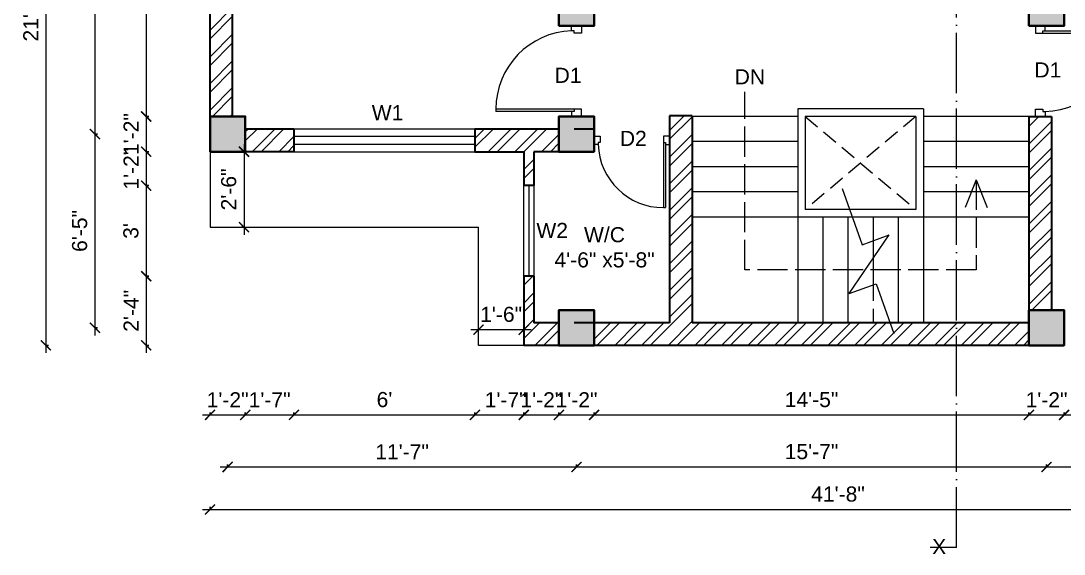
# Model space of a CAD drawing. Header units: inches. Extents: x -12071822 to 12321209, y -1222525 to 1319227.
# Drawn here: x 117102.1 to 117517.1, y 45773.2 to 45985.2 of the extents above; entities that cross this region are included whole.
import ezdxf

# ---------------------------------------------------------------- set-up
doc = ezdxf.new("R2010")
doc.units = ezdxf.units.IN
doc.header["$MEASUREMENT"] = 0
doc.header["$PDMODE"] = 35
for name, pattern in [('ACAD_ISO02W100', [15, 12, -3]), ('ACAD_ISO04W100', [30, 24, -3, 0, -3]), ('DASHED', [19.05, 12.7, -6.35])]:
    doc.linetypes.add(name, pattern=pattern)
for name, color, linetype, lineweight in [('Column', 181, 'Continuous', 40), ('Dimension', 130, 'Continuous', 9), ('Hatch', 9, 'Continuous', 9), ('Hidden', 254, 'ACAD_ISO02W100', 15), ('SECTION', 7, 'ACAD_ISO04W100', 18), ('Stairs', 61, 'Continuous', 18), ('TEXT', 255, 'Continuous', 35), ('Walls', 11, 'Continuous', 35), ('Windows', 151, 'Continuous', 15)]:
    doc.layers.add(name, color=color, linetype=linetype, lineweight=lineweight)
doc.styles.get("Standard").update_dxf_attribs({"font": 'arial.ttf'})
doc.dimstyles.get("Standard").update_dxf_attribs({"dimtxt": 6, "dimasz": 4, "dimexe": 0, "dimexo": 6, "dimgap": 3, "dimtad": 1, "dimdec": 0, "dimzin": 0, "dimdsep": 46, "dimlunit": 4, "dimtxsty": 'Standard', "dimblk": 'ARCHTICK', "dimcen": 0.09, "dimdle": 3, "dimclrd": 256, "dimadec": 0, "dimazin": 0, "dimtfac": 1, "dimtdec": 0, "dimtofl": 0, "dimtmove": 0, "dimatfit": 3, "dimfxl": 1, "dimfxlon": 1, "dimtolj": 1, "dimtzin": 0, "dimlwd": -1, "dimarcsym": 0})
pattern_1 = [(45, (-5410.089, 7302.959), (-5.30330086, 5.30330086), []), (45, (-5406.5535, 7302.959), (-5.30330086, 5.30330086), [])]

# ---------------------------------------------------------------- blocks, each defined once
blk = doc.blocks.new('colm')
at = {"layer": 'Hatch'}
h = blk.add_hatch(color=256, dxfattribs=at)
h.dxf.hatch_style = 1
h.paths.add_polyline_path([(66705.71, 8319.73), (66705.71, 8307.73), (66717.71, 8307.73), (66717.71, 8319.73)])
at = {"layer": 'Column'}
blk.add_lwpolyline([(66705.71, 8307.73), (66717.71, 8307.73), (66717.71, 8319.73), (66705.71, 8319.73)], close=True, dxfattribs=at)
blk = doc.blocks.new('GFFGS')
at = {"layer": 'Windows'}
for p, q in [((97915.22, 19628.63), (97915.22, 19658.74)), ((97916.19, 19658.74), (97915.22, 19658.74)), ((97916.19, 19627.65), (97916.19, 19658.77)), ((97915.22, 19628.63), (97913.27, 19628.63)), ((97913.27, 19628.63), (97913.27, 19624.73)), ((97915.22, 19627.65), (97915.22, 19628.63)), ((97916.19, 19627.65), (97915.22, 19627.65)), ((97916.19, 19624.73), (97916.19, 19627.65)), ((97946.35, 19624.73), (97946.35, 19627.65)), ((97946.35, 19627.65), (97947.32, 19627.65)), ((97947.32, 19627.65), (97947.32, 19628.63)), ((97947.32, 19628.63), (97949.27, 19628.63)), ((97949.27, 19628.63), (97949.27, 19624.73)), ((97913.27, 19624.73), (97916.19, 19624.73)), ((97949.27, 19624.73), (97946.35, 19624.73))]:
    blk.add_line(p, q, dxfattribs=at)
blk.add_arc((97916.25, 19627.66), 31.08, 1.7801, 90.1235, dxfattribs=at)
blk = doc.blocks.new('_ArchTick')
at = {"color": 0, "linetype": 'ByBlock', "const_width": 0.15}
blk.add_lwpolyline([(-0.5, -0.5), (0.5, 0.5)], dxfattribs=at)
blk = doc.blocks.new('*D1981')
at = {"layer": 'Defpoints', "color": 0, "transparency": 16777216}
for p in [(117177.31, 46094.66), (117151.91, 45947.16), (117177.31, 45947.16)]:
    blk.add_point(p, dxfattribs=at)
at = {"layer": 'Dimension', "transparency": 16777216}
blk.add_line((117151.91, 46097.66), (117151.91, 45944.16), dxfattribs=at)
at = {"layer": 'Dimension', "color": 0, "lineweight": -2, "transparency": 16777216}
for p, q in [((117152.91, 46094.66), (117151.91, 46094.66)), ((117152.91, 45947.16), (117151.91, 45947.16))]:
    blk.add_line(p, q, dxfattribs=at)
at = {"layer": 'Dimension', "transparency": 16777216, "xscale": 4, "yscale": 4, "zscale": 4}
for p, rotation in [((117151.91, 46094.66), 90), ((117151.91, 45947.16), 270)]:
    blk.add_blockref('_ArchTick', p, dxfattribs=dict(at, rotation=rotation))
at = {"layer": 'Dimension', "color": 0, "lineweight": -2, "transparency": 16777216, "insert": (117145.85, 46020.91), "char_height": 6, "attachment_point": 5, "rotation": 90}
blk.add_mtext('\\A1;12\'-3"', dxfattribs=at)
blk = doc.blocks.new('*D1982')
at = {"layer": 'Defpoints', "color": 0, "transparency": 16777216}
for p in [(117177.31, 45947.16), (117151.91, 45933.16), (117177.31, 45933.16)]:
    blk.add_point(p, dxfattribs=at)
at = {"layer": 'Dimension', "transparency": 16777216}
blk.add_line((117151.91, 45950.16), (117151.91, 45930.16), dxfattribs=at)
at = {"layer": 'Dimension', "color": 0, "lineweight": -2, "transparency": 16777216}
for p, q in [((117152.91, 45947.16), (117151.91, 45947.16)), ((117152.91, 45933.16), (117151.91, 45933.16))]:
    blk.add_line(p, q, dxfattribs=at)
at = {"layer": 'Dimension', "transparency": 16777216, "xscale": 4, "yscale": 4, "zscale": 4}
for p, rotation in [((117151.91, 45947.16), 90), ((117151.91, 45933.16), 270)]:
    blk.add_blockref('_ArchTick', p, dxfattribs=dict(at, rotation=rotation))
at = {"layer": 'Dimension', "color": 0, "lineweight": -2, "transparency": 16777216, "insert": (117145.9, 45940.16), "char_height": 6, "attachment_point": 5, "rotation": 90}
blk.add_mtext('\\A1;1\'-2"', dxfattribs=at)
blk = doc.blocks.new('*D1983')
at = {"layer": 'Defpoints', "color": 0, "transparency": 16777216}
for p in [(117177.31, 45933.16), (117151.91, 45919.66), (117302.13, 45919.66)]:
    blk.add_point(p, dxfattribs=at)
at = {"layer": 'Dimension', "transparency": 16777216}
blk.add_line((117151.91, 45936.16), (117151.91, 45916.66), dxfattribs=at)
at = {"layer": 'Dimension', "color": 0, "lineweight": -2, "transparency": 16777216}
for p, q in [((117152.91, 45933.16), (117151.91, 45933.16)), ((117152.91, 45919.66), (117151.91, 45919.66))]:
    blk.add_line(p, q, dxfattribs=at)
at = {"layer": 'Dimension', "transparency": 16777216, "xscale": 4, "yscale": 4, "zscale": 4}
for p, rotation in [((117151.91, 45933.16), 90), ((117151.91, 45919.66), 270)]:
    blk.add_blockref('_ArchTick', p, dxfattribs=dict(at, rotation=rotation))
at = {"layer": 'Dimension', "color": 0, "lineweight": -2, "transparency": 16777216, "insert": (117145.9, 45926.41), "char_height": 6, "attachment_point": 5, "rotation": 90}
blk.add_mtext('\\A1;1\'-2"', dxfattribs=at)
blk = doc.blocks.new('*D1984')
at = {"layer": 'Defpoints', "color": 0, "transparency": 16777216}
for p in [(117302.13, 45919.66), (117151.91, 45883.66), (117302.13, 45883.66)]:
    blk.add_point(p, dxfattribs=at)
at = {"layer": 'Dimension', "transparency": 16777216}
blk.add_line((117151.91, 45922.66), (117151.91, 45880.66), dxfattribs=at)
at = {"layer": 'Dimension', "color": 0, "lineweight": -2, "transparency": 16777216}
for p, q in [((117152.91, 45919.66), (117151.91, 45919.66)), ((117152.91, 45883.66), (117151.91, 45883.66))]:
    blk.add_line(p, q, dxfattribs=at)
at = {"layer": 'Dimension', "transparency": 16777216, "xscale": 4, "yscale": 4, "zscale": 4}
for p, rotation in [((117151.91, 45919.66), 90), ((117151.91, 45883.66), 270)]:
    blk.add_blockref('_ArchTick', p, dxfattribs=dict(at, rotation=rotation))
at = {"layer": 'Dimension', "color": 0, "lineweight": -2, "transparency": 16777216, "insert": (117145.85, 45901.66), "char_height": 6, "attachment_point": 5, "rotation": 90}
blk.add_mtext("\\A1;3'", dxfattribs=at)
blk = doc.blocks.new('*D1985')
at = {"layer": 'Defpoints', "color": 0, "transparency": 16777216}
for p in [(117302.13, 45883.66), (117151.91, 45856.16), (117302.13, 45856.16)]:
    blk.add_point(p, dxfattribs=at)
at = {"layer": 'Dimension', "transparency": 16777216}
blk.add_line((117151.91, 45886.66), (117151.91, 45853.16), dxfattribs=at)
at = {"layer": 'Dimension', "color": 0, "lineweight": -2, "transparency": 16777216}
for p, q in [((117152.91, 45883.66), (117151.91, 45883.66)), ((117152.91, 45856.16), (117151.91, 45856.16))]:
    blk.add_line(p, q, dxfattribs=at)
at = {"layer": 'Dimension', "transparency": 16777216, "xscale": 4, "yscale": 4, "zscale": 4}
for p, rotation in [((117151.91, 45883.66), 90), ((117151.91, 45856.16), 270)]:
    blk.add_blockref('_ArchTick', p, dxfattribs=dict(at, rotation=rotation))
at = {"layer": 'Dimension', "color": 0, "lineweight": -2, "transparency": 16777216, "insert": (117145.9, 45869.91), "char_height": 6, "attachment_point": 5, "rotation": 90}
blk.add_mtext('\\A1;2\'-4"', dxfattribs=at)
blk = doc.blocks.new('*D1986')
at = {"layer": 'Defpoints', "color": 0, "transparency": 16777216}
for p in [(117177.31, 46101.66), (117131.51, 45940.16), (117177.31, 45940.16)]:
    blk.add_point(p, dxfattribs=at)
at = {"layer": 'Dimension', "transparency": 16777216}
blk.add_line((117131.51, 46104.66), (117131.51, 45937.16), dxfattribs=at)
at = {"layer": 'Dimension', "color": 0, "lineweight": -2, "transparency": 16777216}
for p, q in [((117132.51, 46101.66), (117131.51, 46101.66)), ((117132.51, 45940.16), (117131.51, 45940.16))]:
    blk.add_line(p, q, dxfattribs=at)
at = {"layer": 'Dimension', "transparency": 16777216, "xscale": 4, "yscale": 4, "zscale": 4}
for p, rotation in [((117131.51, 46101.66), 90), ((117131.51, 45940.16), 270)]:
    blk.add_blockref('_ArchTick', p, dxfattribs=dict(at, rotation=rotation))
at = {"layer": 'Dimension', "color": 0, "lineweight": -2, "transparency": 16777216, "insert": (117125.45, 46020.91), "char_height": 6, "attachment_point": 5, "rotation": 90}
blk.add_mtext('\\A1;13\'-5"', dxfattribs=at)
blk = doc.blocks.new('*D1987')
at = {"layer": 'Defpoints', "color": 0, "transparency": 16777216}
for p in [(117177.31, 45940.16), (117131.51, 45863.16), (117316.13, 45863.16)]:
    blk.add_point(p, dxfattribs=at)
at = {"layer": 'Dimension', "transparency": 16777216}
blk.add_line((117131.51, 45943.16), (117131.51, 45860.16), dxfattribs=at)
at = {"layer": 'Dimension', "color": 0, "lineweight": -2, "transparency": 16777216}
for p, q in [((117132.51, 45940.16), (117131.51, 45940.16)), ((117132.51, 45863.16), (117131.51, 45863.16))]:
    blk.add_line(p, q, dxfattribs=at)
at = {"layer": 'Dimension', "transparency": 16777216, "xscale": 4, "yscale": 4, "zscale": 4}
for p, rotation in [((117131.51, 45940.16), 90), ((117131.51, 45863.16), 270)]:
    blk.add_blockref('_ArchTick', p, dxfattribs=dict(at, rotation=rotation))
at = {"layer": 'Dimension', "color": 0, "lineweight": -2, "transparency": 16777216, "insert": (117125.45, 45901.66), "char_height": 6, "attachment_point": 5, "rotation": 90}
blk.add_mtext('\\A1;6\'-5"', dxfattribs=at)
blk = doc.blocks.new('*D1863')
at = {"layer": 'Defpoints', "color": 0, "transparency": 16777216}
for p in [(117177.31, 46108.66), (117112, 45856.16), (117302.13, 45856.16)]:
    blk.add_point(p, dxfattribs=at)
at = {"layer": 'Dimension', "transparency": 16777216}
blk.add_line((117112, 46111.66), (117112, 45853.16), dxfattribs=at)
at = {"layer": 'Dimension', "color": 0, "lineweight": -2, "transparency": 16777216}
for p, q in [((117113, 46108.66), (117112, 46108.66)), ((117113, 45856.16), (117112, 45856.16))]:
    blk.add_line(p, q, dxfattribs=at)
at = {"layer": 'Dimension', "transparency": 16777216, "xscale": 4, "yscale": 4, "zscale": 4}
for p, rotation in [((117112, 46108.66), 90), ((117112, 45856.16), 270)]:
    blk.add_blockref('_ArchTick', p, dxfattribs=dict(at, rotation=rotation))
at = {"layer": 'Dimension', "color": 0, "lineweight": -2, "transparency": 16777216, "insert": (117105.99, 45982.41), "char_height": 6, "attachment_point": 5, "rotation": 90}
blk.add_mtext("\\A1;21'", dxfattribs=at)
blk = doc.blocks.new('*D1864')
at = {"layer": 'Defpoints', "color": 0, "transparency": 16777216}
for p in [(117177.31, 45933.16), (117191.31, 45933.16), (117191.31, 45828.53)]:
    blk.add_point(p, dxfattribs=at)
at = {"layer": 'Dimension', "color": 0, "lineweight": -2, "transparency": 16777216}
for p, q in [((117177.31, 45829.53), (117177.31, 45828.53)), ((117191.31, 45829.53), (117191.31, 45828.53))]:
    blk.add_line(p, q, dxfattribs=at)
at = {"layer": 'Dimension', "transparency": 16777216}
blk.add_line((117174.31, 45828.53), (117194.31, 45828.53), dxfattribs=at)
at = {"layer": 'Dimension', "transparency": 16777216, "xscale": 4, "yscale": 4, "zscale": 4, "rotation": 180}
blk.add_blockref('_ArchTick', (117177.31, 45828.53), dxfattribs=at)
at = {"layer": 'Dimension', "transparency": 16777216, "xscale": 4, "yscale": 4, "zscale": 4}
blk.add_blockref('_ArchTick', (117191.31, 45828.53), dxfattribs=at)
at = {"layer": 'Dimension', "color": 0, "lineweight": -2, "transparency": 16777216, "insert": (117184.31, 45834.54), "char_height": 6, "attachment_point": 5}
blk.add_mtext('\\A1;1\'-2"', dxfattribs=at)
blk = doc.blocks.new('*D1988')
at = {"layer": 'Defpoints', "color": 0, "transparency": 16777216}
for p in [(117282.72, 45933.16), (117302.13, 45856.16), (117302.13, 45828.53)]:
    blk.add_point(p, dxfattribs=at)
at = {"layer": 'Dimension', "color": 0, "lineweight": -2, "transparency": 16777216}
for p, q in [((117282.72, 45829.53), (117282.72, 45828.53)), ((117302.13, 45829.53), (117302.13, 45828.53))]:
    blk.add_line(p, q, dxfattribs=at)
at = {"layer": 'Dimension', "transparency": 16777216}
blk.add_line((117279.72, 45828.53), (117305.13, 45828.53), dxfattribs=at)
at = {"layer": 'Dimension', "transparency": 16777216, "xscale": 4, "yscale": 4, "zscale": 4, "rotation": 180}
blk.add_blockref('_ArchTick', (117282.72, 45828.53), dxfattribs=at)
at = {"layer": 'Dimension', "transparency": 16777216, "xscale": 4, "yscale": 4, "zscale": 4}
blk.add_blockref('_ArchTick', (117302.13, 45828.53), dxfattribs=at)
at = {"layer": 'Dimension', "color": 0, "lineweight": -2, "transparency": 16777216, "insert": (117294.93, 45834.54), "char_height": 6, "attachment_point": 5}
blk.add_mtext('\\A1;1\'-7"', dxfattribs=at)
blk = doc.blocks.new('*D1989')
at = {"layer": 'Defpoints', "color": 0, "transparency": 16777216}
for p in [(117302.13, 45856.16), (117316.13, 45856.16), (117316.13, 45828.53)]:
    blk.add_point(p, dxfattribs=at)
at = {"layer": 'Dimension', "color": 0, "lineweight": -2, "transparency": 16777216}
for p, q in [((117302.13, 45829.53), (117302.13, 45828.53)), ((117316.13, 45829.53), (117316.13, 45828.53))]:
    blk.add_line(p, q, dxfattribs=at)
at = {"layer": 'Dimension', "transparency": 16777216}
blk.add_line((117299.13, 45828.53), (117319.13, 45828.53), dxfattribs=at)
at = {"layer": 'Dimension', "transparency": 16777216, "xscale": 4, "yscale": 4, "zscale": 4, "rotation": 180}
blk.add_blockref('_ArchTick', (117302.13, 45828.53), dxfattribs=at)
at = {"layer": 'Dimension', "transparency": 16777216, "xscale": 4, "yscale": 4, "zscale": 4}
blk.add_blockref('_ArchTick', (117316.13, 45828.53), dxfattribs=at)
at = {"layer": 'Dimension', "color": 0, "lineweight": -2, "transparency": 16777216, "insert": (117309.13, 45834.54), "char_height": 6, "attachment_point": 5}
blk.add_mtext('\\A1;1\'-2"', dxfattribs=at)
blk = doc.blocks.new('*D1990')
at = {"layer": 'Defpoints', "color": 0, "transparency": 16777216}
for p in [(117316.13, 45856.16), (117330.13, 45856.16), (117330.13, 45828.53)]:
    blk.add_point(p, dxfattribs=at)
at = {"layer": 'Dimension', "color": 0, "lineweight": -2, "transparency": 16777216}
for p, q in [((117316.13, 45829.53), (117316.13, 45828.53)), ((117330.13, 45829.53), (117330.13, 45828.53))]:
    blk.add_line(p, q, dxfattribs=at)
at = {"layer": 'Dimension', "transparency": 16777216}
blk.add_line((117313.13, 45828.53), (117333.13, 45828.53), dxfattribs=at)
at = {"layer": 'Dimension', "transparency": 16777216, "xscale": 4, "yscale": 4, "zscale": 4, "rotation": 180}
blk.add_blockref('_ArchTick', (117316.13, 45828.53), dxfattribs=at)
at = {"layer": 'Dimension', "transparency": 16777216, "xscale": 4, "yscale": 4, "zscale": 4}
blk.add_blockref('_ArchTick', (117330.13, 45828.53), dxfattribs=at)
at = {"layer": 'Dimension', "color": 0, "lineweight": -2, "transparency": 16777216, "insert": (117323.13, 45834.54), "char_height": 6, "attachment_point": 5}
blk.add_mtext('\\A1;1\'-2"', dxfattribs=at)
blk = doc.blocks.new('*D1991')
at = {"layer": 'Defpoints', "color": 0, "transparency": 16777216}
for p in [(117503.13, 45856.16), (117517.13, 45856.16), (117517.13, 45828.53)]:
    blk.add_point(p, dxfattribs=at)
at = {"layer": 'Dimension', "color": 0, "lineweight": -2, "transparency": 16777216}
for p, q in [((117503.13, 45829.53), (117503.13, 45828.53)), ((117517.13, 45829.53), (117517.13, 45828.53))]:
    blk.add_line(p, q, dxfattribs=at)
at = {"layer": 'Dimension', "transparency": 16777216}
blk.add_line((117500.13, 45828.53), (117520.13, 45828.53), dxfattribs=at)
at = {"layer": 'Dimension', "transparency": 16777216, "xscale": 4, "yscale": 4, "zscale": 4, "rotation": 180}
blk.add_blockref('_ArchTick', (117503.13, 45828.53), dxfattribs=at)
at = {"layer": 'Dimension', "transparency": 16777216, "xscale": 4, "yscale": 4, "zscale": 4}
blk.add_blockref('_ArchTick', (117517.13, 45828.53), dxfattribs=at)
at = {"layer": 'Dimension', "color": 0, "lineweight": -2, "transparency": 16777216, "insert": (117510.13, 45834.54), "char_height": 6, "attachment_point": 5}
blk.add_mtext('\\A1;1\'-2"', dxfattribs=at)
blk = doc.blocks.new('*D1992')
at = {"layer": 'Defpoints', "color": 0, "transparency": 16777216}
for p in [(117517.13, 45856.16), (117663.01, 45856.16), (117663.01, 45828.53)]:
    blk.add_point(p, dxfattribs=at)
at = {"layer": 'Dimension', "color": 0, "lineweight": -2, "transparency": 16777216}
for p, q in [((117517.13, 45829.53), (117517.13, 45828.53)), ((117663.01, 45829.53), (117663.01, 45828.53))]:
    blk.add_line(p, q, dxfattribs=at)
at = {"layer": 'Dimension', "transparency": 16777216}
blk.add_line((117514.13, 45828.53), (117666.01, 45828.53), dxfattribs=at)
at = {"layer": 'Dimension', "transparency": 16777216, "xscale": 4, "yscale": 4, "zscale": 4, "rotation": 180}
blk.add_blockref('_ArchTick', (117517.13, 45828.53), dxfattribs=at)
at = {"layer": 'Dimension', "transparency": 16777216, "xscale": 4, "yscale": 4, "zscale": 4}
blk.add_blockref('_ArchTick', (117663.01, 45828.53), dxfattribs=at)
at = {"layer": 'Dimension', "color": 0, "lineweight": -2, "transparency": 16777216, "insert": (117590.07, 45834.54), "char_height": 6, "attachment_point": 5}
blk.add_mtext('\\A1;12\'-2"', dxfattribs=at)
blk = doc.blocks.new('*D1994')
at = {"layer": 'Defpoints', "color": 0, "transparency": 16777216}
for p in [(117184.31, 45933.16), (117323.13, 45856.16), (117323.13, 45807.83)]:
    blk.add_point(p, dxfattribs=at)
at = {"layer": 'Dimension', "color": 0, "lineweight": -2, "transparency": 16777216}
for p, q in [((117184.31, 45808.83), (117184.31, 45807.83)), ((117323.13, 45808.83), (117323.13, 45807.83))]:
    blk.add_line(p, q, dxfattribs=at)
at = {"layer": 'Dimension', "transparency": 16777216}
blk.add_line((117181.31, 45807.83), (117326.13, 45807.83), dxfattribs=at)
at = {"layer": 'Dimension', "transparency": 16777216, "xscale": 4, "yscale": 4, "zscale": 4, "rotation": 180}
blk.add_blockref('_ArchTick', (117184.31, 45807.83), dxfattribs=at)
at = {"layer": 'Dimension', "transparency": 16777216, "xscale": 4, "yscale": 4, "zscale": 4}
blk.add_blockref('_ArchTick', (117323.13, 45807.83), dxfattribs=at)
at = {"layer": 'Dimension', "color": 0, "lineweight": -2, "transparency": 16777216, "insert": (117253.72, 45813.84), "char_height": 6, "attachment_point": 5}
blk.add_mtext('\\A1;11\'-7"', dxfattribs=at)
blk = doc.blocks.new('*D1995')
at = {"layer": 'Defpoints', "color": 0, "transparency": 16777216}
for p in [(117323.13, 45856.16), (117510.13, 45856.16), (117510.13, 45807.83)]:
    blk.add_point(p, dxfattribs=at)
at = {"layer": 'Dimension', "color": 0, "lineweight": -2, "transparency": 16777216}
for p, q in [((117323.13, 45808.83), (117323.13, 45807.83)), ((117510.13, 45808.83), (117510.13, 45807.83))]:
    blk.add_line(p, q, dxfattribs=at)
at = {"layer": 'Dimension', "transparency": 16777216}
blk.add_line((117320.13, 45807.83), (117513.13, 45807.83), dxfattribs=at)
at = {"layer": 'Dimension', "transparency": 16777216, "xscale": 4, "yscale": 4, "zscale": 4, "rotation": 180}
blk.add_blockref('_ArchTick', (117323.13, 45807.83), dxfattribs=at)
at = {"layer": 'Dimension', "transparency": 16777216, "xscale": 4, "yscale": 4, "zscale": 4}
blk.add_blockref('_ArchTick', (117510.13, 45807.83), dxfattribs=at)
at = {"layer": 'Dimension', "color": 0, "lineweight": -2, "transparency": 16777216, "insert": (117416.63, 45813.9), "char_height": 6, "attachment_point": 5}
blk.add_mtext('\\A1;15\'-7"', dxfattribs=at)
blk = doc.blocks.new('*D1996')
at = {"layer": 'Defpoints', "color": 0, "transparency": 16777216}
for p in [(117510.13, 45856.16), (117670.01, 45856.16), (117670.01, 45807.83)]:
    blk.add_point(p, dxfattribs=at)
at = {"layer": 'Dimension', "color": 0, "lineweight": -2, "transparency": 16777216}
for p, q in [((117510.13, 45808.83), (117510.13, 45807.83)), ((117670.01, 45808.83), (117670.01, 45807.83))]:
    blk.add_line(p, q, dxfattribs=at)
at = {"layer": 'Dimension', "transparency": 16777216}
blk.add_line((117507.13, 45807.83), (117673.01, 45807.83), dxfattribs=at)
at = {"layer": 'Dimension', "transparency": 16777216, "xscale": 4, "yscale": 4, "zscale": 4, "rotation": 180}
blk.add_blockref('_ArchTick', (117510.13, 45807.83), dxfattribs=at)
at = {"layer": 'Dimension', "transparency": 16777216, "xscale": 4, "yscale": 4, "zscale": 4}
blk.add_blockref('_ArchTick', (117670.01, 45807.83), dxfattribs=at)
at = {"layer": 'Dimension', "color": 0, "lineweight": -2, "transparency": 16777216, "insert": (117590.07, 45813.9), "char_height": 6, "attachment_point": 5}
blk.add_mtext('\\A1;13\'-4"', dxfattribs=at)
blk = doc.blocks.new('*D1865')
at = {"layer": 'Defpoints', "color": 0, "transparency": 16777216}
for p in [(117177.31, 45933.16), (117677.01, 45856.16), (117677.01, 45790.96)]:
    blk.add_point(p, dxfattribs=at)
at = {"layer": 'Dimension', "color": 0, "lineweight": -2, "transparency": 16777216}
for p, q in [((117177.31, 45791.96), (117177.31, 45790.96)), ((117677.01, 45791.96), (117677.01, 45790.96))]:
    blk.add_line(p, q, dxfattribs=at)
at = {"layer": 'Dimension', "transparency": 16777216}
blk.add_line((117174.31, 45790.96), (117680.01, 45790.96), dxfattribs=at)
at = {"layer": 'Dimension', "transparency": 16777216, "xscale": 4, "yscale": 4, "zscale": 4, "rotation": 180}
blk.add_blockref('_ArchTick', (117177.31, 45790.96), dxfattribs=at)
at = {"layer": 'Dimension', "transparency": 16777216, "xscale": 4, "yscale": 4, "zscale": 4}
blk.add_blockref('_ArchTick', (117677.01, 45790.96), dxfattribs=at)
at = {"layer": 'Dimension', "color": 0, "lineweight": -2, "transparency": 16777216, "insert": (117427.16, 45797.03), "char_height": 6, "attachment_point": 5}
blk.add_mtext('\\A1;41\'-8"', dxfattribs=at)
blk = doc.blocks.new('*D1866')
at = {"layer": 'Defpoints', "color": 0, "transparency": 16777216}
for p in [(117191.31, 45933.16), (117210.72, 45933.16), (117210.72, 45828.53)]:
    blk.add_point(p, dxfattribs=at)
at = {"layer": 'Dimension', "color": 0, "lineweight": -2, "transparency": 16777216}
for p, q in [((117191.31, 45829.53), (117191.31, 45828.53)), ((117210.72, 45829.53), (117210.72, 45828.53))]:
    blk.add_line(p, q, dxfattribs=at)
at = {"layer": 'Dimension', "transparency": 16777216}
blk.add_line((117188.31, 45828.53), (117213.72, 45828.53), dxfattribs=at)
at = {"layer": 'Dimension', "transparency": 16777216, "xscale": 4, "yscale": 4, "zscale": 4, "rotation": 180}
blk.add_blockref('_ArchTick', (117191.31, 45828.53), dxfattribs=at)
at = {"layer": 'Dimension', "transparency": 16777216, "xscale": 4, "yscale": 4, "zscale": 4}
blk.add_blockref('_ArchTick', (117210.72, 45828.53), dxfattribs=at)
at = {"layer": 'Dimension', "color": 0, "transparency": 16777216, "insert": (117201.02, 45834.54), "char_height": 6, "attachment_point": 5}
blk.add_mtext('\\A1;1\'-7"', dxfattribs=at)
blk = doc.blocks.new('*D1997')
at = {"layer": 'Defpoints', "color": 0, "transparency": 16777216}
for p in [(117210.72, 45933.16), (117282.72, 45933.16), (117282.72, 45828.53)]:
    blk.add_point(p, dxfattribs=at)
at = {"layer": 'Dimension', "color": 0, "lineweight": -2, "transparency": 16777216}
for p, q in [((117210.72, 45829.53), (117210.72, 45828.53)), ((117282.72, 45829.53), (117282.72, 45828.53))]:
    blk.add_line(p, q, dxfattribs=at)
at = {"layer": 'Dimension', "transparency": 16777216}
blk.add_line((117207.72, 45828.53), (117285.72, 45828.53), dxfattribs=at)
at = {"layer": 'Dimension', "transparency": 16777216, "xscale": 4, "yscale": 4, "zscale": 4, "rotation": 180}
blk.add_blockref('_ArchTick', (117210.72, 45828.53), dxfattribs=at)
at = {"layer": 'Dimension', "transparency": 16777216, "xscale": 4, "yscale": 4, "zscale": 4}
blk.add_blockref('_ArchTick', (117282.72, 45828.53), dxfattribs=at)
at = {"layer": 'Dimension', "color": 0, "transparency": 16777216, "insert": (117246.72, 45834.59), "char_height": 6, "attachment_point": 5}
blk.add_mtext("\\A1;6'", dxfattribs=at)
blk = doc.blocks.new('*D2065')
at = {"layer": 'Defpoints', "color": 0, "transparency": 16777216}
for p in [(117177.31, 45933.16), (117177.31, 45903.16), (117190.83, 45903.16)]:
    blk.add_point(p, dxfattribs=at)
at = {"layer": 'Windows', "color": 0, "lineweight": -2, "transparency": 16777216}
for p, q in [((117189.83, 45933.16), (117190.83, 45933.16)), ((117189.83, 45903.16), (117190.83, 45903.16))]:
    blk.add_line(p, q, dxfattribs=at)
at = {"layer": 'Windows', "transparency": 16777216}
blk.add_line((117190.83, 45936.16), (117190.83, 45900.16), dxfattribs=at)
at = {"layer": 'Windows', "transparency": 16777216, "xscale": 4, "yscale": 4, "zscale": 4}
for p, rotation in [((117190.83, 45933.16), 90), ((117190.83, 45903.16), 270)]:
    blk.add_blockref('_ArchTick', p, dxfattribs=dict(at, rotation=rotation))
at = {"layer": 'Windows', "color": 0, "transparency": 16777216, "insert": (117184.76, 45918.16), "char_height": 6, "attachment_point": 5, "rotation": 90}
blk.add_mtext('\\A1;2\'-6"', dxfattribs=at)
blk = doc.blocks.new('*D2066')
at = {"layer": 'Defpoints', "color": 0, "transparency": 16777216}
for p in [(117284.13, 45862.4), (117284.13, 45856.16), (117302.13, 45856.16)]:
    blk.add_point(p, dxfattribs=at)
at = {"layer": 'Windows', "transparency": 16777216}
blk.add_line((117305.13, 45862.4), (117281.13, 45862.4), dxfattribs=at)
at = {"layer": 'Windows', "color": 0, "lineweight": -2, "transparency": 16777216}
for p, q in [((117284.13, 45862.16), (117284.13, 45862.4)), ((117302.13, 45862.16), (117302.13, 45862.4))]:
    blk.add_line(p, q, dxfattribs=at)
at = {"layer": 'Windows', "transparency": 16777216, "xscale": 4, "yscale": 4, "zscale": 4, "rotation": 180}
blk.add_blockref('_ArchTick', (117284.13, 45862.4), dxfattribs=at)
at = {"layer": 'Windows', "transparency": 16777216, "xscale": 4, "yscale": 4, "zscale": 4}
blk.add_blockref('_ArchTick', (117302.13, 45862.4), dxfattribs=at)
at = {"layer": 'Windows', "color": 0, "transparency": 16777216, "insert": (117293.13, 45868.47), "char_height": 6, "attachment_point": 5}
blk.add_mtext('\\A1;1\'-6"', dxfattribs=at)
blk = doc.blocks.new('*D1884')
at = {"layer": 'Defpoints', "color": 0, "transparency": 16777216}
for p in [(118231.81, 46420.74), (117503.13, 46393.1), (117503.13, 45856.16)]:
    blk.add_point(p, dxfattribs=at)
at = {"layer": 'Dimension', "color": 0, "lineweight": -2, "transparency": 16777216}
for p, q in [((118231.81, 46394.1), (118231.81, 46393.1)), ((117503.13, 46392.1), (117503.13, 46393.1))]:
    blk.add_line(p, q, dxfattribs=at)
at = {"layer": 'Dimension', "transparency": 16777216}
blk.add_line((118234.81, 46393.1), (117500.13, 46393.1), dxfattribs=at)
at = {"layer": 'Dimension', "transparency": 16777216, "xscale": 4, "yscale": 4, "zscale": 4, "rotation": 180}
blk.add_blockref('_ArchTick', (117503.13, 46393.1), dxfattribs=at)
at = {"layer": 'Dimension', "transparency": 16777216, "xscale": 4, "yscale": 4, "zscale": 4}
blk.add_blockref('_ArchTick', (118231.81, 46393.1), dxfattribs=at)
at = {"layer": 'Dimension', "color": 0, "transparency": 16777216, "insert": (117867.47, 46399.17), "char_height": 6, "attachment_point": 5}
blk.add_mtext('\\A1;60\'-9"', dxfattribs=at)
blk = doc.blocks.new('*D2078')
at = {"layer": 'Defpoints', "color": 0, "transparency": 16777216}
for p in [(117330.13, 45856.16), (117503.13, 45856.16), (117503.13, 45828.53)]:
    blk.add_point(p, dxfattribs=at)
at = {"layer": 'Dimension', "color": 0, "lineweight": -2, "transparency": 16777216}
for p, q in [((117330.13, 45829.53), (117330.13, 45828.53)), ((117503.13, 45829.53), (117503.13, 45828.53))]:
    blk.add_line(p, q, dxfattribs=at)
at = {"layer": 'Dimension', "transparency": 16777216}
blk.add_line((117327.13, 45828.53), (117506.13, 45828.53), dxfattribs=at)
at = {"layer": 'Dimension', "transparency": 16777216, "xscale": 4, "yscale": 4, "zscale": 4, "rotation": 180}
blk.add_blockref('_ArchTick', (117330.13, 45828.53), dxfattribs=at)
at = {"layer": 'Dimension', "transparency": 16777216, "xscale": 4, "yscale": 4, "zscale": 4}
blk.add_blockref('_ArchTick', (117503.13, 45828.53), dxfattribs=at)
at = {"layer": 'Dimension', "color": 0, "transparency": 16777216, "insert": (117416.63, 45834.59), "char_height": 6, "attachment_point": 5}
blk.add_mtext('\\A1;14\'-5"', dxfattribs=at)

msp = doc.modelspace()

# ---------------------------------------------------------------- hatches: boundary and pattern name
at = {"layer": 'Hatch'}
h = msp.add_hatch(dxfattribs=at)
h.set_pattern_fill('ANSI32', color=256, scale=20)
h.set_pattern_definition(pattern_1)
h.paths.add_polyline_path([(117186.31, 46094.66), (117177.31, 46094.66), (117177.31, 45947.16), (117186.31, 45947.16)])
h = msp.add_hatch(dxfattribs=at)
h.set_pattern_fill('ANSI32', color=256, scale=20)
h.set_pattern_definition(pattern_1)
h.paths.add_polyline_path([(117369.13, 45865.16), (117369.13, 45947.41), (117360.13, 45947.41), (117360.13, 45865.16), (117330.13, 45865.16), (117330.13, 45856.16), (117503.13, 45856.16), (117503.13, 45865.16)])
h = msp.add_hatch(dxfattribs=at)
h.set_pattern_fill('ANSI32', color=256, scale=20)
h.set_pattern_definition(pattern_1)
h.paths.add_polyline_path([(117512.13, 45947.16), (117503.13, 45947.16), (117503.13, 45870.16), (117512.13, 45870.16)])
h = msp.add_hatch(dxfattribs=at)
h.set_pattern_fill('ANSI32', color=256, scale=20)
h.set_pattern_definition([(45, (-8030.3526, 8011.673), (-5.30330086, 5.30330086), []), (45, (-8026.817, 8011.673), (-5.30330086, 5.30330086), [])])
h.paths.add_polyline_path([(117210.72, 45933.16), (117210.72, 45942.16), (117191.31, 45942.16), (117191.31, 45933.16)])
h = msp.add_hatch(dxfattribs=at)
h.set_pattern_fill('ANSI32', color=256, scale=20)
h.set_pattern_definition(pattern_1)
h.paths.add_polyline_path([(117302.13, 45933.16), (117302.13, 45919.66), (117306.13, 45919.66), (117306.13, 45933.16), (117316.13, 45933.16), (117316.13, 45942.16), (117282.72, 45942.16), (117282.72, 45933.16)])
h = msp.add_hatch(dxfattribs=at)
h.set_pattern_fill('ANSI32', color=256, scale=20)
h.set_pattern_definition(pattern_1)
h.paths.add_polyline_path([(117306.13, 45865.16), (117306.13, 45883.66), (117302.13, 45883.66), (117302.13, 45856.16), (117316.13, 45856.16), (117316.13, 45865.16)])

# ---------------------------------------------------------------- linework, layer by layer
at = {"layer": 'Hidden'}
for p, q in [((117390.13, 45886.16), (117390.13, 45957.02)), ((117482.13, 45921.99), (117477.7, 45910.99)), ((117482.13, 45921.99), (117482.13, 45886.16)), ((117482.13, 45921.99), (117486.56, 45910.99)), ((117482.13, 45886.16), (117390.13, 45886.16))]:
    msp.add_line(p, q, dxfattribs=at)
at = {"layer": 'SECTION'}
for q in [(117474.26, 46187.47), (117463.87, 45775.8)]:
    msp.add_line((117474.26, 45775.8), q, dxfattribs=at)
at = {"layer": 'Stairs'}
for p, q in [((117461.13, 45950.16), (117411.13, 45950.16)), ((117411.13, 45950.16), (117411.13, 45865.16)), ((117461.13, 45950.16), (117461.13, 45865.16)), ((117411.13, 45947.16), (117369.13, 45947.16)), ((117458.13, 45947.16), (117414.13, 45947.16)), ((117414.13, 45947.16), (117414.13, 45910.16)), ((117458.13, 45947.16), (117458.13, 45910.16)), ((117503.13, 45947.16), (117461.13, 45947.16)), ((117411.13, 45937.16), (117369.13, 45937.16)), ((117503.13, 45937.16), (117461.13, 45937.16)), ((117177.31, 45933.16), (117177.31, 45903.16)), ((117411.13, 45927.16), (117369.13, 45927.16)), ((117503.13, 45927.16), (117461.13, 45927.16)), ((117411.13, 45917.16), (117369.13, 45917.16)), ((117428.83, 45918.49), (117436.81, 45896.18)), ((117503.13, 45917.16), (117461.13, 45917.16)), ((117432.88, 45910.16), (117414.13, 45910.16)), ((117458.13, 45910.16), (117432.88, 45910.16)), ((117432.88, 45907.16), (117369.13, 45907.16)), ((117421.13, 45907.16), (117421.13, 45865.16)), ((117431.13, 45907.16), (117431.13, 45865.16)), ((117503.13, 45907.16), (117432.88, 45907.16)), ((117441.13, 45907.16), (117441.13, 45897.78)), ((117451.13, 45907.16), (117451.13, 45865.16)), ((117177.31, 45903.16), (117284.13, 45903.16)), ((117284.13, 45856.16), (117284.13, 45903.16)), ((117431.64, 45876.74), (117447.54, 45900.15)), ((117436.81, 45896.18), (117447.54, 45900.15)), ((117441.13, 45897.78), (117441.13, 45890.72)), ((117441.13, 45890.72), (117441.13, 45880.25)), ((117431.64, 45876.74), (117442.36, 45880.7)), ((117442.36, 45880.7), (117449.43, 45860.95)), ((117302.13, 45856.16), (117284.13, 45856.16))]:
    msp.add_line(p, q, dxfattribs=at)
at = {"layer": 'Stairs', "linetype": 'DASHED', "ltscale": 0.5}
for p, q in [((117458.13, 45947.16), (117414.13, 45910.16)), ((117414.13, 45947.16), (117458.13, 45910.16)), ((117503.13, 45942.82), (117503.13, 45947.16)), ((117441.13, 45880.25), (117441.13, 45865.16))]:
    msp.add_line(p, q, dxfattribs=at)
at = {"layer": 'Walls'}
for p, q in [((117177.31, 45947.16), (117177.31, 46094.66)), ((117186.31, 45947.16), (117186.31, 46094.66)), ((117360.13, 45947.41), (117360.13, 45865.16)), ((117369.13, 45947.41), (117360.13, 45947.41)), ((117369.13, 45947.41), (117369.13, 45865.16)), ((117503.13, 45947.16), (117503.13, 45870.16)), ((117503.13, 45947.16), (117512.13, 45947.16)), ((117512.13, 45947.16), (117512.13, 45870.16)), ((117210.72, 45942.16), (117191.31, 45942.16)), ((117210.72, 45942.16), (117210.72, 45933.16)), ((117316.13, 45942.16), (117282.72, 45942.16)), ((117282.72, 45942.16), (117282.72, 45933.16)), ((117330.13, 45942.16), (117322.13, 45942.16)), ((117330.13, 45942.16), (117330.13, 45933.16)), ((117210.72, 45933.16), (117191.31, 45933.16)), ((117282.72, 45933.16), (117302.13, 45933.16)), ((117302.13, 45933.16), (117302.13, 45919.66)), ((117306.13, 45933.16), (117306.13, 45919.66)), ((117316.13, 45933.16), (117306.13, 45933.16)), ((117322.13, 45933.16), (117330.13, 45933.16)), ((117306.13, 45919.66), (117302.13, 45919.66)), ((117302.13, 45883.66), (117302.13, 45856.16)), ((117306.13, 45883.66), (117302.13, 45883.66)), ((117306.13, 45883.66), (117306.13, 45865.16)), ((117316.13, 45865.16), (117306.13, 45865.16)), ((117360.13, 45865.16), (117322.13, 45865.16)), ((117503.13, 45865.16), (117369.13, 45865.16)), ((117316.13, 45856.16), (117302.13, 45856.16)), ((117503.13, 45856.16), (117322.13, 45856.16))]:
    msp.add_line(p, q, dxfattribs=at)
at = {"layer": 'Windows'}
for p, q in [((117282.72, 45942.16), (117210.72, 45942.16)), ((117282.72, 45939.16), (117210.72, 45939.16)), ((117210.72, 45936.16), (117282.72, 45936.16)), ((117210.72, 45933.16), (117282.72, 45933.16)), ((117302.13, 45883.66), (117302.13, 45919.66)), ((117304.13, 45919.66), (117304.13, 45883.66)), ((117306.13, 45919.66), (117306.13, 45883.66))]:
    msp.add_line(p, q, dxfattribs=at)

# ---------------------------------------------------------------- block references
at = {"layer": 'Column', "xscale": 1.166666666667879, "yscale": 1.166666666667879, "zscale": 1.166666666667879}
for p in [(39492.81, 36290.82), (39679.81, 36290.82), (39353.99, 36240.82), (39492.81, 36240.82), (39492.81, 36163.82), (39679.81, 36163.82)]:
    msp.add_blockref('colm', p, dxfattribs=at)
at = {"layer": 'Windows'}
for p, rotation in [((136949.81, -51966.11), 90), ((97880.95, 143896.43), 270)]:
    msp.add_blockref('GFFGS', p, dxfattribs=dict(at, rotation=rotation))
at = {"layer": 'Windows', "xscale": 0.8333333333339397, "yscale": 0.8333333333339397, "zscale": 0.8333333333339397, "rotation": 180}
msp.add_blockref('GFFGS', (198954.52, 62293.23), dxfattribs=at)

# ---------------------------------------------------------------- texts
at = {"layer": 'TEXT', "char_height": 6}
for s, width, insert, attachment_point in [('\\pi5.0988;D1', 18.7269, (117309.31, 45966.52), 1), ('DN', 18.7269, (117386.05, 45959.94), 7), ('\\pi5.0988;D1', 18.7269, (117500.2, 45968.66), 1), ('W1', 18.7269, (117241.66, 45951.66), 1), ('\\pi4.55037;D2', 18.7269, (117335.81, 45941.45), 1), ('\\pi3.34914;W2', 18.7269, (117303.81, 45904.86), 1), ('\\pi34.18972;W/C\\P\\pi22.41891;4\'-6" x5\'-8"', 84.2389, (117291.92, 45887.08), 7), ('X', 18.7269, (117470.2, 45779.19), 3)]:
    msp.add_mtext_dynamic_manual_height_columns(s, width=width, gutter_width=1, heights=[0], dxfattribs=dict(at, insert=insert, attachment_point=attachment_point))

# ---------------------------------------------------------------- dimensions: what is measured, and where the dimension line sits
at = {"layer": 'Dimension'}
for base, p1, p2, picture, middle in [((117503.13, 46393.1), (118231.81, 46420.74), (117503.13, 45856.16), '*D1884', (117867.47, 46399.17)), ((117282.72, 45828.53), (117210.72, 45933.16), (117282.72, 45933.16), '*D1997', (117246.72, 45834.59)), ((117503.13, 45828.53), (117330.13, 45856.16), (117503.13, 45856.16), '*D2078', (117416.63, 45834.59))]:
    dim = msp.add_linear_dim(base=base, p1=p1, p2=p2, dimstyle='Standard', override={"dimtmove": 1}, dxfattribs=at)
    dim.commit()
    dim.dimension.update_dxf_attribs({"geometry": picture, "text_midpoint": middle})
at = {"layer": 'Dimension', "lineweight": -2}
for base, p1, p2, picture, middle in [((117112.0014, 45856.1631), (117177.3125, 46108.6607), (117302.1299, 45856.1631), '*D1863', (117105.9891, 45982.4119)), ((117131.5122, 45940.1631), (117177.3125, 46101.6607), (117177.3125, 45940.1631), '*D1986', (117125.4467, 46020.9119)), ((117151.914, 45947.1631), (117177.3125, 46094.6607), (117177.3125, 45947.1631), '*D1981', (117145.8485, 46020.9119)), ((117131.51, 45863.16), (117177.31, 45940.16), (117316.13, 45863.16), '*D1987', (117125.45, 45901.66)), ((117151.91, 45883.66), (117302.13, 45919.66), (117302.13, 45883.66), '*D1984', (117145.85, 45901.66)), ((117151.91401522, 45856.16309187), (117302.12988983, 45883.66309187), (117302.12988983, 45856.16309187), '*D1985', (117145.90173692, 45869.91309187))]:
    dim = msp.add_linear_dim(base=base, p1=p1, p2=p2, angle=90, dimstyle='Standard', override={"dimtmove": 1}, dxfattribs=at)
    dim.commit()
    dim.dimension.update_dxf_attribs({"geometry": picture, "text_midpoint": middle})
for base, p1, p2, picture, middle in [((117151.91, 45933.16), (117177.31, 45947.16), (117177.31, 45933.16), '*D1982', (117151.91, 45940.16)), ((117151.91401522, 45919.66309187), (117177.31254038, 45933.16309187), (117302.12988983, 45919.66309187), '*D1983', (117151.91401522, 45926.41309187))]:
    dim = msp.add_linear_dim(base=base, p1=p1, p2=p2, angle=90, dimstyle='Standard', override={"dimtmove": 1}, dxfattribs=at)
    dim.commit()
    dim.dimension.update_dxf_attribs({"geometry": picture, "text_midpoint": middle, "dimtype": 160})
for base, p1, p2, picture, middle in [((117191.31, 45828.53), (117177.31, 45933.16), (117191.31, 45933.16), '*D1864', (117184.31, 45828.53)), ((117302.13, 45828.53), (117282.72, 45933.16), (117302.13, 45856.16), '*D1988', (117294.93, 45828.53)), ((117316.13, 45828.53), (117302.13, 45856.16), (117316.13, 45856.16), '*D1989', (117309.13, 45828.53)), ((117330.13, 45828.53), (117316.13, 45856.16), (117330.13, 45856.16), '*D1990', (117323.13, 45828.53)), ((117517.13, 45828.53), (117503.13, 45856.16), (117517.13, 45856.16), '*D1991', (117510.13, 45828.53))]:
    dim = msp.add_linear_dim(base=base, p1=p1, p2=p2, dimstyle='Standard', override={"dimtmove": 1}, dxfattribs=at)
    dim.commit()
    dim.dimension.update_dxf_attribs({"geometry": picture, "text_midpoint": middle, "dimtype": 160})
for base, p1, p2, picture, middle in [((117677.01, 45790.96), (117177.31, 45933.16), (117677.01, 45856.16), '*D1865', (117427.16, 45797.03)), ((117323.13, 45807.83), (117184.31, 45933.16), (117323.13, 45856.16), '*D1994', (117253.72, 45813.84)), ((117510.13, 45807.83), (117323.13, 45856.16), (117510.13, 45856.16), '*D1995', (117416.63, 45813.9)), ((117670.01, 45807.83), (117510.13, 45856.16), (117670.01, 45856.16), '*D1996', (117590.07, 45813.9)), ((117663.01, 45828.53), (117517.13, 45856.16), (117663.01, 45856.16), '*D1992', (117590.07, 45834.54))]:
    dim = msp.add_linear_dim(base=base, p1=p1, p2=p2, dimstyle='Standard', override={"dimtmove": 1}, dxfattribs=at)
    dim.commit()
    dim.dimension.update_dxf_attribs({"geometry": picture, "text_midpoint": middle})
at = {"layer": 'Dimension'}
dim = msp.add_linear_dim(base=(117210.72, 45828.53), p1=(117191.31, 45933.16), p2=(117210.72, 45933.16), dimstyle='Standard', override={"dimtmove": 1}, dxfattribs=at)
dim.commit()
dim.dimension.update_dxf_attribs({"geometry": '*D1866', "text_midpoint": (117201.02, 45828.53), "dimtype": 160})
at = {"layer": 'Windows'}
dim = msp.add_linear_dim(base=(117190.83, 45903.16), p1=(117177.31, 45933.16), p2=(117177.31, 45903.16), angle=90, dimstyle='Standard', dxfattribs=at)
dim.commit()
dim.dimension.update_dxf_attribs({"geometry": '*D2065', "text_midpoint": (117184.76, 45918.16)})
dim = msp.add_linear_dim(base=(117284.13, 45862.4), p1=(117302.13, 45856.16), p2=(117284.13, 45856.16), dimstyle='Standard', dxfattribs=at)
dim.commit()
dim.dimension.update_dxf_attribs({"geometry": '*D2066', "text_midpoint": (117293.13, 45862.4), "dimtype": 160})

doc.saveas('drawing.dxf')
